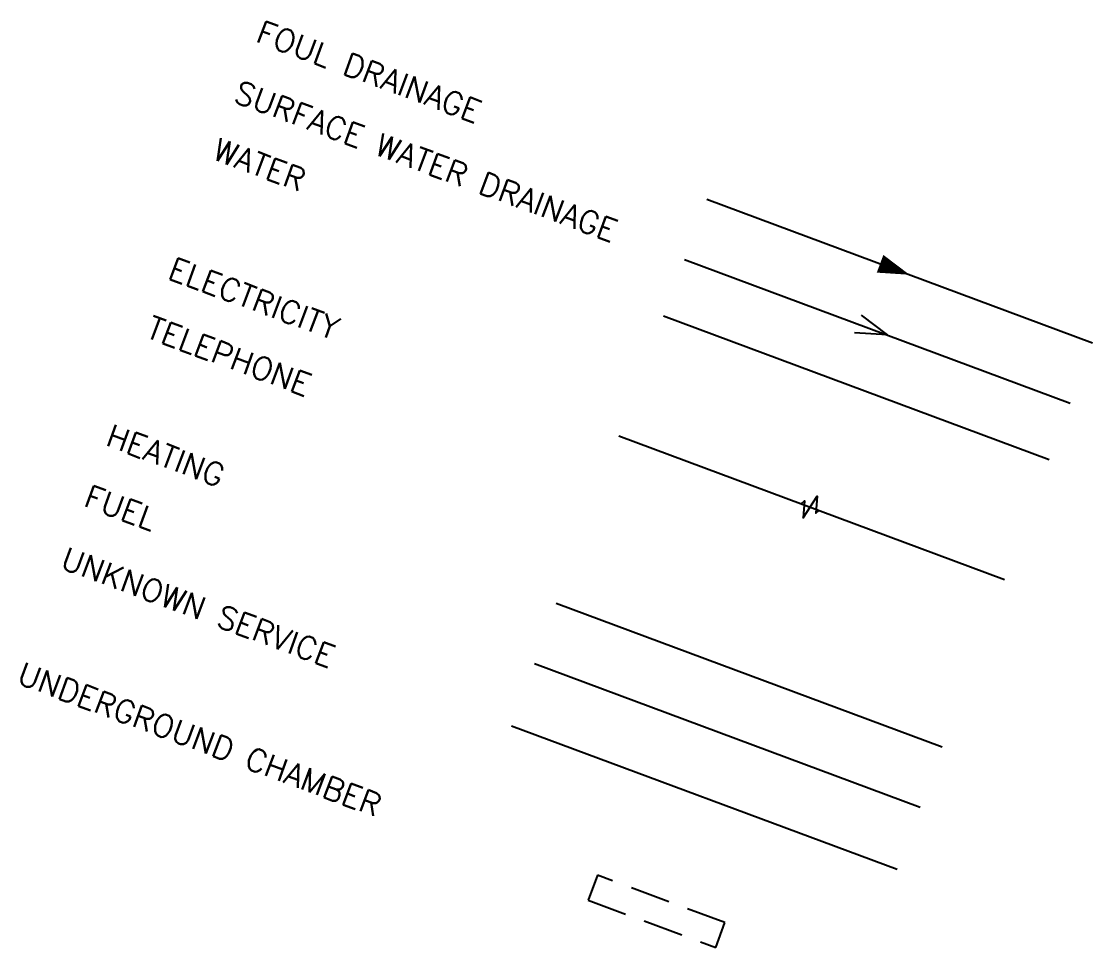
# Model space of a CAD drawing. Header units: millimetres. Extents: x 521005098 to 521837086, y 174609906 to 175681253.
# Drawn here: x 521605300 to 521639348, y 174802907 to 174832351 of the extents above; entities that cross this region are included whole.
import ezdxf

# ---------------------------------------------------------------- set-up
doc = ezdxf.new("R2010")
doc.units = ezdxf.units.MM
doc.header["$LTSCALE"] = 200
doc.linetypes.add('layout$0$HIDDEN', pattern=[9.525, 6.35, -3.175])
for name, color, linetype in [('layout$0$ED-BT', 26, 'Continuous'), ('layout$0$ED-CHAMBER', 7, 'layout$0$HIDDEN'), ('layout$0$ED-ELEC', 30, 'Continuous'), ('layout$0$ED-FOUL', 3, 'Continuous'), ('layout$0$ED-FUEL', 104, 'Continuous'), ('layout$0$ED-HEATING', 240, 'layout$0$HIDDEN'), ('layout$0$ED-STORM', 3, 'Continuous'), ('layout$0$ED-UNKNOWN_SERVICE', 190, 'Continuous'), ('layout$0$ED-WATER', 6, 'Continuous')]:
    doc.layers.add(name, color=color, linetype=linetype)
doc.styles.add('layout$0$ROMANS', font='Romans.shx')

# ---------------------------------------------------------------- blocks, each defined once
blk = doc.blocks.new('layout')
at = {"layer": 'layout$0$ED-CHAMBER'}
blk.add_lwpolyline([(521623312.4, 174804416.6), (521627367.9, 174802906.5), (521627663, 174803699.1), (521623607.5, 174805209.2)], close=True, dxfattribs=at)
at = {"layer": 'layout$0$ED-ELEC', "flags": 128}
for points in [[(521624285.9, 174819179.6), (521636548.6, 174814613.6)], [(521630092.4, 174817022.9), (521630191.7, 174817113.1), (521630152.9, 174816570.4), (521630591.3, 174817258.5), (521630552.5, 174816715.8), (521630651.8, 174816806)]]:
    blk.add_lwpolyline(points, dxfattribs=at)
at = {"layer": 'layout$0$ED-FOUL'}
blk.add_line((521627084.9, 174826696.7), (521639347.6, 174822130.6), dxfattribs=at)
blk.add_lwpolyline([(521633529.8, 174824296.9, 0, 600, 0), (521632592.7, 174824645.8, 600, 600, 0)], format="xyseb", dxfattribs=at)
at = {"layer": 'layout$0$ED-FUEL'}
blk.add_line((521621609.3, 174811936.8), (521633871.9, 174807370.7), dxfattribs=at)
at = {"layer": 'layout$0$ED-HEATING', "color": 240, "linetype": 'Continuous'}
blk.add_line((521622302.3, 174813852.3), (521634564.9, 174809286.3), dxfattribs=at)
at = {"layer": 'layout$0$ED-STORM'}
blk.add_line((521626373.3, 174824785.5), (521638635.9, 174820219.4), dxfattribs=at)
blk.add_lwpolyline([(521631989.7, 174823013.8), (521632823.6, 174822382.9), (521631780.1, 174822451)], dxfattribs=at)
at = {"layer": 'layout$0$ED-UNKNOWN_SERVICE'}
blk.add_line((521620873.5, 174809960.7), (521633136.1, 174805394.6), dxfattribs=at)
at = {"layer": 'layout$0$ED-WATER'}
blk.add_line((521625704.3, 174822988.9), (521637967, 174818422.8), dxfattribs=at)
at = {"layer": 'layout$0$ED-BT', "style": 'layout$0$ROMANS'}
blk.add_text('TELEPHONE', height=720, rotation=339.57696, dxfattribs=at).set_placement((521609216.2, 174822324.3))
at = {"layer": 'layout$0$ED-CHAMBER', "style": 'layout$0$ROMANS'}
blk.add_text('UNDERGROUND CHAMBER', height=720, rotation=339.57696, dxfattribs=at).set_placement((521605120, 174811323.4))
at = {"layer": 'layout$0$ED-ELEC', "style": 'layout$0$ROMANS'}
blk.add_text('ELECTRICITY', height=720, rotation=339.57696, dxfattribs=at).set_placement((521609911.2, 174824190.9))
at = {"layer": 'layout$0$ED-FOUL', "style": 'layout$0$ROMANS'}
blk.add_text('FOUL DRAINAGE', height=720, rotation=339.57696, dxfattribs=at).set_placement((521612714.4, 174831719))
at = {"layer": 'layout$0$ED-FUEL', "style": 'layout$0$ROMANS'}
blk.add_text('FUEL', height=720, rotation=339.57696, dxfattribs=at).set_placement((521607238.7, 174816959.1))
at = {"layer": 'layout$0$ED-HEATING', "color": 240, "style": 'layout$0$ROMANS'}
blk.add_text('HEATING', height=720, rotation=339.57696, dxfattribs=at).set_placement((521607937.1, 174818889.2))
at = {"layer": 'layout$0$ED-STORM', "style": 'layout$0$ROMANS'}
blk.add_text('SURFACE WATER DRAINAGE', height=720, rotation=339.57696, dxfattribs=at).set_placement((521612002.7, 174829807.7))
at = {"layer": 'layout$0$ED-UNKNOWN_SERVICE', "style": 'layout$0$ROMANS'}
blk.add_text('UNKNOWN SERVICE', height=720, rotation=339.57696, dxfattribs=at).set_placement((521606502.9, 174814983))
at = {"layer": 'layout$0$ED-WATER', "style": 'layout$0$ROMANS'}
blk.add_text('WATER', height=720, rotation=339.57696, dxfattribs=at).set_placement((521611325.8, 174827989.8))

msp = doc.modelspace()

# ---------------------------------------------------------------- block references
msp.add_blockref('layout', (0, 0))

doc.saveas('drawing.dxf')
